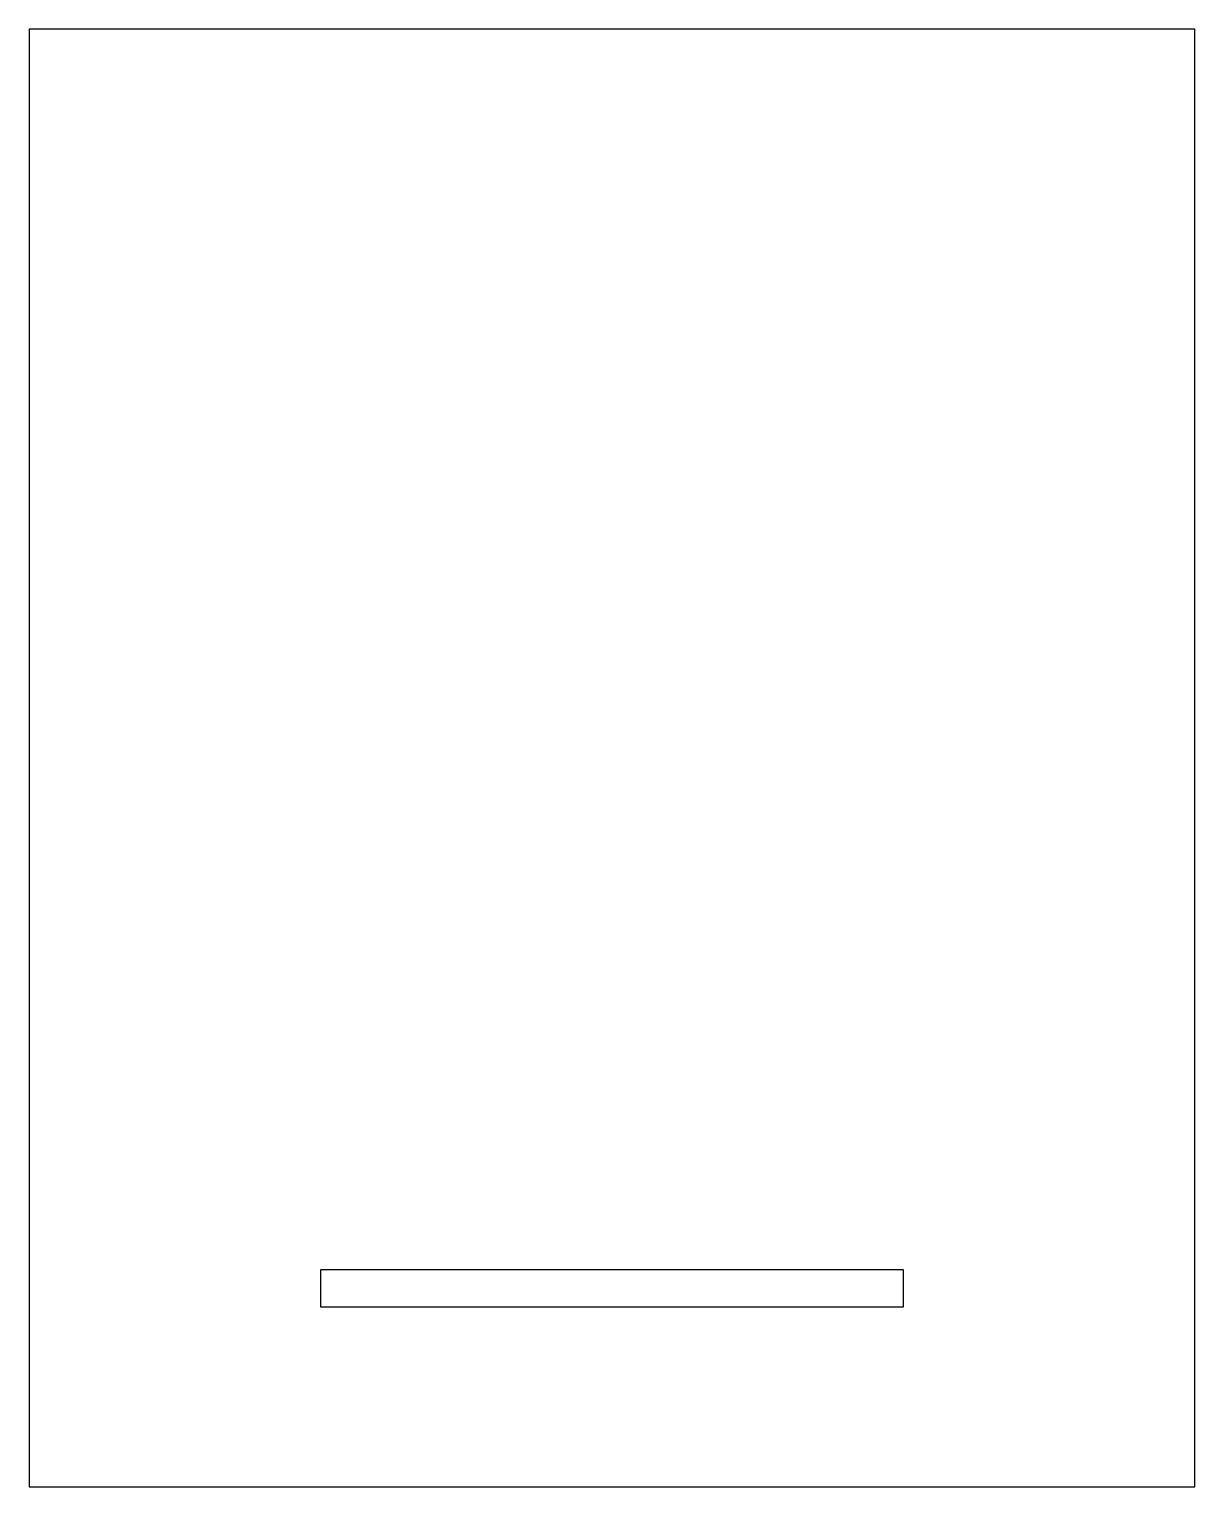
# Model space of a CAD drawing. Header units: millimetres. Extents: x 6 to 194, y 6 to 241.
import ezdxf

# ---------------------------------------------------------------- set-up
doc = ezdxf.new("R2010")
doc.units = ezdxf.units.MM
doc.header["$MEASUREMENT"] = 0

msp = doc.modelspace()

# ---------------------------------------------------------------- linework, layer by layer
for p, q in [((194, 241), (6, 241)), ((6, 241), (6, 6)), ((194, 6), (194, 241)), ((6, 6), (194, 6))]:
    msp.add_line(p, q)
msp.add_lwpolyline([(147, 41), (53, 41), (53, 35), (147, 35)], close=True)

doc.saveas('drawing.dxf')
